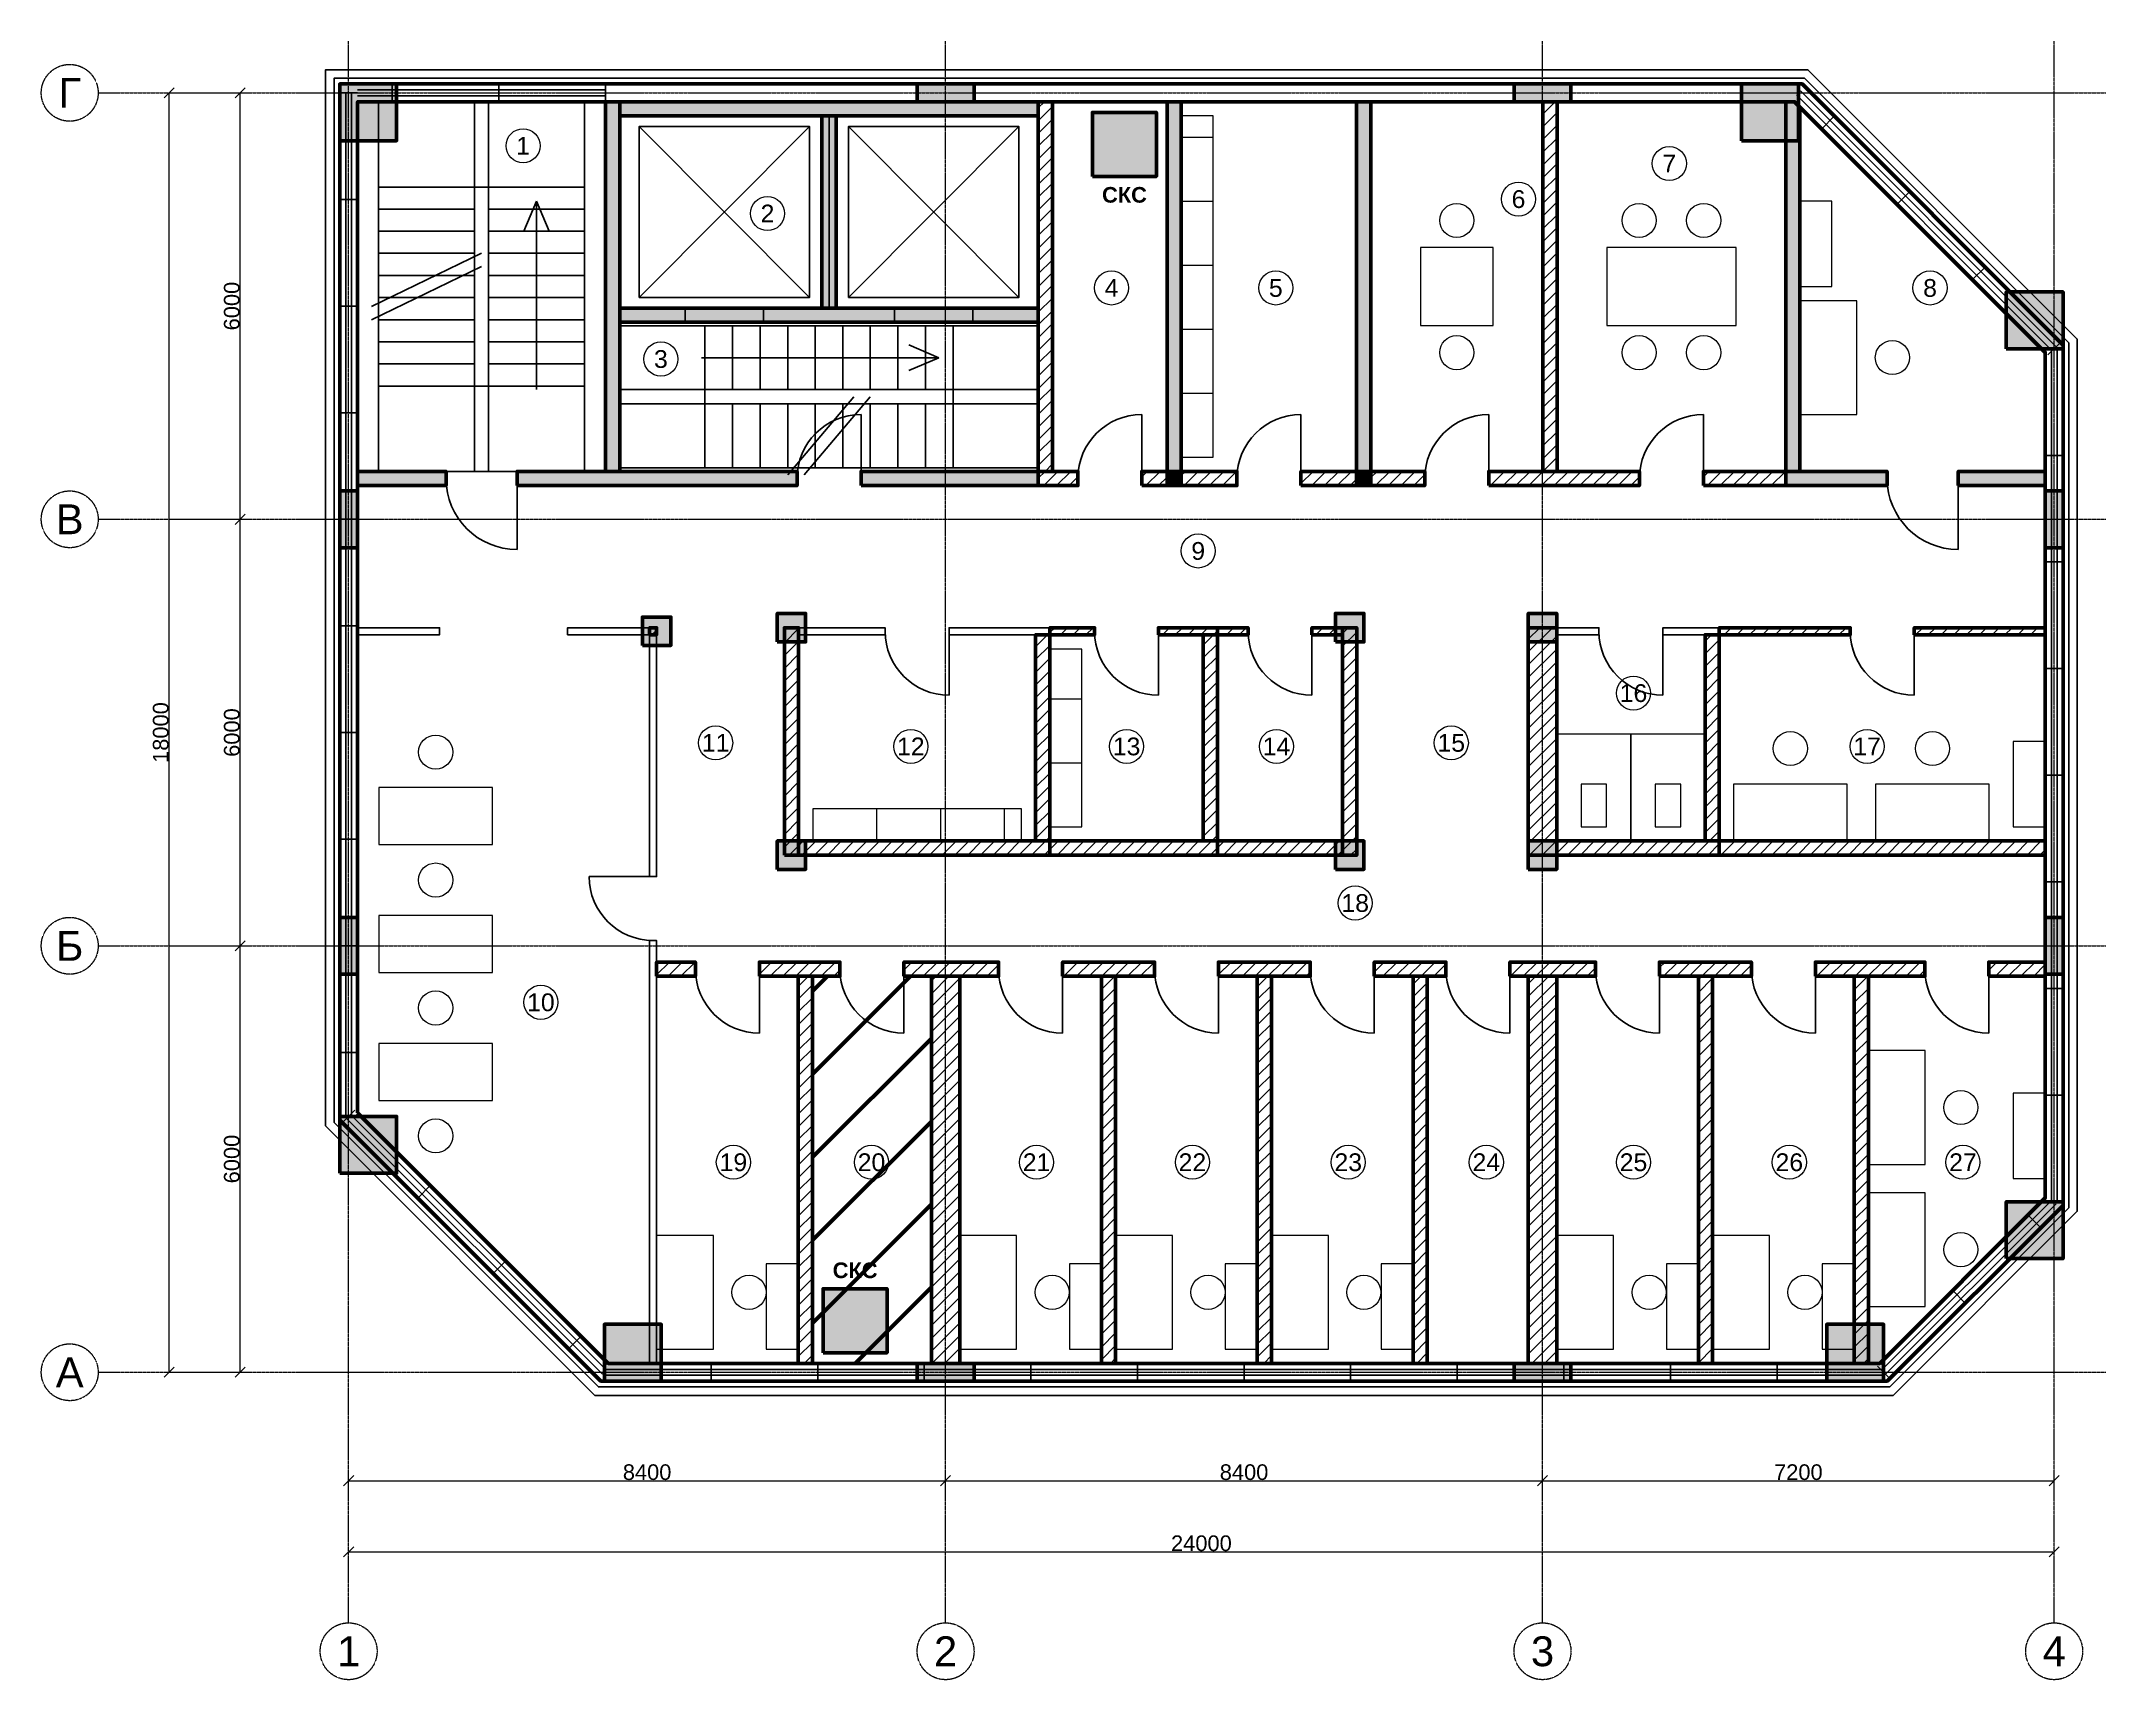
# Model space of a CAD drawing. Header units: millimetres. Extents: x -4325 to 24725, y -4325 to 18725.
import ezdxf
from ezdxf.enums import TextEntityAlignment as Align

# ---------------------------------------------------------------- set-up
doc = ezdxf.new("R2010")
doc.units = ezdxf.units.MM
doc.linetypes.add('CENTER2', pattern=[2.541, 1.587, -0.318, 0.318, -0.318])
for name, color, linetype, lineweight in [('A-ANNO-ROOM', 7, 'CONTINUOUS', 18), ('A-DIMS', 8, 'CONTINUOUS', 13), ('A-DOOR', 3, 'CONTINUOUS', 25), ('A-ELEV', 7, 'CONTINUOUS', 25), ('A-FACADE-PANEL', 8, 'CONTINUOUS', 25), ('A-FURN', 8, 'CONTINUOUS', 18), ('A-GLAZ-RIBBON', 5, 'CONTINUOUS', 25), ('A-GRID', 8, 'CENTER2', 13), ('A-HATCH', 9, 'CONTINUOUS', 9), ('A-OUTLINE', 7, 'CONTINUOUS', 50), ('A-SANI', 8, 'CONTINUOUS', 18), ('A-STAIR', 7, 'CONTINUOUS', 25), ('A-WALL-BLOCK', 9, 'CONTINUOUS', 50), ('A-WALL-GLASS', 4, 'CONTINUOUS', 25), ('A-WALL-RC', 7, 'CONTINUOUS', 50), ('E-SCS-RISER', 1, 'CONTINUOUS', 50), ('E-SERVER-ROOM', 1, 'CONTINUOUS', 50)]:
    doc.layers.add(name, color=color, linetype=linetype, lineweight=lineweight)
doc.styles.add('Arial-Bold', font='arialbd.ttf')
doc.styles.get("Standard").update_dxf_attribs({"font": 'arial.ttf'})

msp = doc.modelspace()

# ---------------------------------------------------------------- hatches: boundary and pattern name
at = {"layer": 'A-HATCH'}
h = msp.add_hatch(dxfattribs=at)
h.set_pattern_fill('ANSI31', scale=40)
h.paths.add_polyline_path([(9705, 12675), (9905, 12675), (9905, 17875), (9905, 17875), (9705, 17875), (9705, 17875)])
h = msp.add_hatch(dxfattribs=at)
h.set_pattern_fill('ANSI31', scale=40)
h.paths.add_polyline_path([(16804, 12675), (17004, 12675), (17004, 17875), (17004, 17875), (16804, 17875), (16804, 17875)])
h = msp.add_hatch(dxfattribs=at)
h.set_pattern_fill('ANSI31', scale=40)
h.paths.add_polyline_path([(9705, 12475), (10261, 12475), (10261, 12675), (9705, 12675)])
h = msp.add_hatch(dxfattribs=at)
h.set_pattern_fill('ANSI31', scale=40)
h.paths.add_polyline_path([(11161, 12475), (11517, 12475), (11517, 12675), (11161, 12675)])
h = msp.add_hatch(dxfattribs=at)
h.set_pattern_fill('ANSI31', scale=40)
h.paths.add_polyline_path([(11717, 12475), (12500, 12475), (12500, 12675), (11717, 12675)])
h = msp.add_hatch(dxfattribs=at)
h.set_pattern_fill('ANSI31', scale=40)
h.paths.add_polyline_path([(13400, 12475), (14182, 12475), (14182, 12675), (13400, 12675)])
h = msp.add_hatch(dxfattribs=at)
h.set_pattern_fill('ANSI31', scale=40)
h.paths.add_polyline_path([(14382, 12475), (15143, 12475), (15143, 12675), (14382, 12675)])
h = msp.add_hatch(dxfattribs=at)
h.set_pattern_fill('ANSI31', scale=40)
h.paths.add_polyline_path([(16043, 12475), (18164, 12475), (18164, 12675), (16043, 12675)])
h = msp.add_hatch(dxfattribs=at)
h.set_pattern_fill('ANSI31', scale=40)
h.paths.add_polyline_path([(19064, 12475), (20223, 12475), (20223, 12675), (19064, 12675)])
h = msp.add_hatch(dxfattribs=at)
h.set_pattern_fill('ANSI31', scale=40)
h.paths.add_polyline_path([(4234, 10375), (4334, 10375), (4334, 10475), (4234, 10475)])
h = msp.add_hatch(dxfattribs=at)
h.set_pattern_fill('ANSI31', scale=40)
h.paths.add_polyline_path([(6131, 7275), (6331, 7275), (6331, 10475), (6131, 10475)])
h = msp.add_hatch(dxfattribs=at)
h.set_pattern_fill('ANSI31', scale=40)
h.paths.add_polyline_path([(9867, 10375), (10496, 10375), (10496, 10475), (9867, 10475)])
h = msp.add_hatch(dxfattribs=at)
h.set_pattern_fill('ANSI31', scale=40)
h.paths.add_polyline_path([(11396, 10375), (12226, 10375), (12226, 10475), (11396, 10475)])
h = msp.add_hatch(dxfattribs=at)
h.set_pattern_fill('ANSI31', scale=40)
h.paths.add_polyline_path([(12226, 10375), (12656, 10375), (12656, 10475), (12226, 10475)])
h = msp.add_hatch(dxfattribs=at)
h.set_pattern_fill('ANSI31', scale=40)
h.paths.add_polyline_path([(13556, 10375), (13986, 10375), (13986, 10475), (13556, 10475)])
h = msp.add_hatch(dxfattribs=at)
h.set_pattern_fill('ANSI31', scale=40)
h.paths.add_polyline_path([(13986, 7275), (14186, 7275), (14186, 10475), (13986, 10475)])
h = msp.add_hatch(dxfattribs=at)
h.set_pattern_fill('ANSI31', scale=40)
h.paths.add_polyline_path([(16600, 7275), (17000, 7275), (17000, 10475), (16600, 10475)])
h = msp.add_hatch(dxfattribs=at)
h.set_pattern_fill('ANSI31', scale=40)
h.paths.add_polyline_path([(19287, 10375), (21131, 10375), (21131, 10475), (19287, 10475)])
h = msp.add_hatch(dxfattribs=at)
h.set_pattern_fill('ANSI31', scale=40)
h.paths.add_polyline_path([(22031, 10375), (23875, 10375), (23875, 10375), (23875, 10475), (23875, 10475), (22031, 10475)])
h = msp.add_hatch(dxfattribs=at)
h.set_pattern_fill('ANSI31', scale=40)
h.paths.add_polyline_path([(9667, 7475), (9867, 7475), (9867, 10375), (9667, 10375)])
h = msp.add_hatch(dxfattribs=at)
h.set_pattern_fill('ANSI31', scale=40)
h.paths.add_polyline_path([(12026, 7475), (12226, 7475), (12226, 10375), (12026, 10375)])
h = msp.add_hatch(dxfattribs=at)
h.set_pattern_fill('ANSI31', scale=40)
h.paths.add_polyline_path([(19087, 7475), (19287, 7475), (19287, 10375), (19087, 10375)])
h = msp.add_hatch(dxfattribs=at)
h.set_pattern_fill('ANSI31', scale=40)
h.paths.add_polyline_path([(6331, 7275), (9867, 7275), (9867, 7475), (6331, 7475)])
h = msp.add_hatch(dxfattribs=at)
h.set_pattern_fill('ANSI31', scale=40)
h.paths.add_polyline_path([(9867, 7275), (12226, 7275), (12226, 7475), (9867, 7475)])
h = msp.add_hatch(dxfattribs=at)
h.set_pattern_fill('ANSI31', scale=40)
h.paths.add_polyline_path([(12226, 7275), (13986, 7275), (13986, 7475), (12226, 7475)])
h = msp.add_hatch(dxfattribs=at)
h.set_pattern_fill('ANSI31', scale=40)
h.paths.add_polyline_path([(17000, 7275), (19287, 7275), (19287, 7475), (17000, 7475)])
h = msp.add_hatch(dxfattribs=at)
h.set_pattern_fill('ANSI31', scale=40)
h.paths.add_polyline_path([(19287, 7275), (23875, 7275), (23875, 7275), (23875, 7475), (23875, 7475), (19287, 7475)])
h = msp.add_hatch(dxfattribs=at)
h.set_pattern_fill('ANSI31', scale=40)
h.paths.add_polyline_path([(4334, 5572), (4880, 5572), (4880, 5772), (4334, 5772)])
h = msp.add_hatch(dxfattribs=at)
h.set_pattern_fill('ANSI31', scale=40)
h.paths.add_polyline_path([(5780, 5572), (6914, 5572), (6914, 5772), (5780, 5772)])
h = msp.add_hatch(dxfattribs=at)
h.set_pattern_fill('ANSI31', scale=40)
h.paths.add_polyline_path([(6327, 125), (6527, 125), (6527, 125), (6527, 5572), (6327, 5572), (6327, 125)])
h = msp.add_hatch(dxfattribs=at)
h.set_pattern_fill('ANSI31', scale=40)
h.paths.add_polyline_path([(7814, 5572), (9146, 5572), (9146, 5772), (7814, 5772)])
h = msp.add_hatch(dxfattribs=at)
h.set_pattern_fill('ANSI31', scale=40)
h.paths.add_polyline_path([(8200, 125), (8600, 125), (8600, 125), (8600, 5572), (8200, 5572), (8200, 125)])
h = msp.add_hatch(dxfattribs=at)
h.set_pattern_fill('ANSI31', scale=40)
h.paths.add_polyline_path([(10046, 5572), (11340, 5572), (11340, 5772), (10046, 5772)])
h = msp.add_hatch(dxfattribs=at)
h.set_pattern_fill('ANSI31', scale=40)
h.paths.add_polyline_path([(10593, 125), (10793, 125), (10793, 125), (10793, 5572), (10593, 5572), (10593, 125)])
h = msp.add_hatch(dxfattribs=at)
h.set_pattern_fill('ANSI31', scale=40)
h.paths.add_polyline_path([(12240, 5572), (13532, 5572), (13532, 5772), (12240, 5772)])
h = msp.add_hatch(dxfattribs=at)
h.set_pattern_fill('ANSI31', scale=40)
h.paths.add_polyline_path([(12786, 125), (12986, 125), (12986, 125), (12986, 5572), (12786, 5572), (12786, 125)])
h = msp.add_hatch(dxfattribs=at)
h.set_pattern_fill('ANSI31', scale=40)
h.paths.add_polyline_path([(14432, 5572), (15440, 5572), (15440, 5772), (14432, 5772)])
h = msp.add_hatch(dxfattribs=at)
h.set_pattern_fill('ANSI31', scale=40)
h.paths.add_polyline_path([(14979, 125), (15179, 125), (15179, 125), (15179, 5572), (14979, 5572), (14979, 125)])
h = msp.add_hatch(dxfattribs=at)
h.set_pattern_fill('ANSI31', scale=40)
h.paths.add_polyline_path([(16340, 5572), (17546, 5572), (17546, 5772), (16340, 5772)])
h = msp.add_hatch(dxfattribs=at)
h.set_pattern_fill('ANSI31', scale=40)
h.paths.add_polyline_path([(16600, 125), (17000, 125), (17000, 125), (17000, 5572), (16600, 5572), (16600, 125)])
h = msp.add_hatch(dxfattribs=at)
h.set_pattern_fill('ANSI31', scale=40)
h.paths.add_polyline_path([(18446, 5572), (19740, 5572), (19740, 5772), (18446, 5772)])
h = msp.add_hatch(dxfattribs=at)
h.set_pattern_fill('ANSI31', scale=40)
h.paths.add_polyline_path([(18993, 125), (19193, 125), (19193, 125), (19193, 5572), (18993, 5572), (18993, 125)])
h = msp.add_hatch(dxfattribs=at)
h.set_pattern_fill('ANSI31', scale=40)
h.paths.add_polyline_path([(20640, 5572), (22180, 5572), (22180, 5772), (20640, 5772)])
h = msp.add_hatch(dxfattribs=at)
h.set_pattern_fill('ANSI31', scale=40)
h.paths.add_polyline_path([(21186, 125), (21386, 125), (21386, 125), (21386, 5572), (21186, 5572), (21186, 125)])
h = msp.add_hatch(dxfattribs=at)
h.set_pattern_fill('ANSI31', scale=40)
h.paths.add_polyline_path([(23080, 5572), (23875, 5572), (23875, 5572), (23875, 5772), (23875, 5772), (23080, 5772)])
at = {"layer": 'A-WALL-RC'}
h = msp.add_hatch(color=7, dxfattribs=at)
h.dxf.hatch_style = 1
h.paths.add_polyline_path([(-125, 17325), (675, 17325), (675, 18125), (-125, 18125)])
h = msp.add_hatch(color=7, dxfattribs=at)
h.dxf.hatch_style = 1
h.paths.add_polyline_path([(8000, 17875), (8800, 17875), (8800, 18125), (8000, 18125)])
h = msp.add_hatch(color=7, dxfattribs=at)
h.dxf.hatch_style = 1
h.paths.add_polyline_path([(16400, 17875), (17200, 17875), (17200, 18125), (16400, 18125)])
h = msp.add_hatch(color=7, dxfattribs=at)
h.dxf.hatch_style = 1
h.paths.add_polyline_path([(19600, 17325), (20400, 17325), (20400, 18125), (19600, 18125)])
h = msp.add_hatch(color=7, dxfattribs=at)
h.dxf.hatch_style = 1
h.paths.add_polyline_path([(3614, 12675), (3814, 12675), (3814, 17875), (3814, 17875), (3614, 17875), (3614, 17875)])
h = msp.add_hatch(color=7, dxfattribs=at)
h.dxf.hatch_style = 1
h.paths.add_polyline_path([(3814, 17675), (9705, 17675), (9705, 17875), (9705, 17875), (3814, 17875), (3814, 17875)])
h = msp.add_hatch(color=7, dxfattribs=at)
h.dxf.hatch_style = 1
h.paths.add_polyline_path([(11517, 12675), (11717, 12675), (11717, 17875), (11717, 17875), (11517, 17875), (11517, 17875)])
h = msp.add_hatch(color=7, dxfattribs=at)
h.dxf.hatch_style = 1
h.paths.add_polyline_path([(14182, 12675), (14382, 12675), (14382, 17875), (14382, 17875), (14182, 17875), (14182, 17875)])
h = msp.add_hatch(color=7, dxfattribs=at)
h.dxf.hatch_style = 1
h.paths.add_polyline_path([(20223, 12675), (20423, 12675), (20423, 17800), (20348, 17875), (20348, 17875), (20223, 17875), (20223, 17875)])
h = msp.add_hatch(color=7, dxfattribs=at)
h.dxf.hatch_style = 1
h.paths.add_polyline_path([(6659, 14972), (6859, 14972), (6859, 17675), (6659, 17675)])
h = msp.add_hatch(color=7, dxfattribs=at)
h.dxf.hatch_style = 1
h.paths.add_polyline_path([(23325, 14400), (24125, 14400), (24125, 15200), (23325, 15200)])
h = msp.add_hatch(color=7, dxfattribs=at)
h.dxf.hatch_style = 1
h.paths.add_polyline_path([(3814, 14772), (9705, 14772), (9705, 14972), (3814, 14972)])
h = msp.add_hatch(color=7, dxfattribs=at)
h.dxf.hatch_style = 1
h.paths.add_polyline_path([(125, 12475), (125, 12475), (1370, 12475), (1370, 12675), (125, 12675), (125, 12675)])
h = msp.add_hatch(color=7, dxfattribs=at)
h.dxf.hatch_style = 1
h.paths.add_polyline_path([(2370, 12475), (6310, 12475), (6310, 12675), (2370, 12675)])
h = msp.add_hatch(color=7, dxfattribs=at)
h.dxf.hatch_style = 1
h.paths.add_polyline_path([(7210, 12475), (9705, 12475), (9705, 12675), (7210, 12675)])
h = msp.add_hatch(color=7, dxfattribs=at)
h.dxf.hatch_style = 1
h.paths.add_polyline_path([(11517, 12475), (11717, 12475), (11717, 12675), (11517, 12675)])
h = msp.add_hatch(color=7, dxfattribs=at)
h.dxf.hatch_style = 1
h.paths.add_polyline_path([(14182, 12475), (14382, 12475), (14382, 12675), (14182, 12675)])
h = msp.add_hatch(color=7, dxfattribs=at)
h.dxf.hatch_style = 1
h.paths.add_polyline_path([(20223, 12475), (21649, 12475), (21649, 12675), (20223, 12675)])
h = msp.add_hatch(color=7, dxfattribs=at)
h.dxf.hatch_style = 1
h.paths.add_polyline_path([(22649, 12475), (23875, 12475), (23875, 12475), (23875, 12675), (23875, 12675), (22649, 12675)])
h = msp.add_hatch(color=7, dxfattribs=at)
h.dxf.hatch_style = 1
h.paths.add_polyline_path([(-125, 11600), (125, 11600), (125, 12400), (-125, 12400)])
h = msp.add_hatch(color=7, dxfattribs=at)
h.dxf.hatch_style = 1
h.paths.add_polyline_path([(23875, 11600), (24125, 11600), (24125, 12400), (23875, 12400)])
h = msp.add_hatch(color=7, dxfattribs=at)
h.dxf.hatch_style = 1
h.paths.add_polyline_path([(4134, 10225), (4534, 10225), (4534, 10625), (4134, 10625)])
h = msp.add_hatch(color=7, dxfattribs=at)
h.dxf.hatch_style = 1
h.paths.add_polyline_path([(6031, 10275), (6431, 10275), (6431, 10675), (6031, 10675)])
h = msp.add_hatch(color=7, dxfattribs=at)
h.dxf.hatch_style = 1
h.paths.add_polyline_path([(13886, 10275), (14286, 10275), (14286, 10675), (13886, 10675)])
h = msp.add_hatch(color=7, dxfattribs=at)
h.dxf.hatch_style = 1
h.paths.add_polyline_path([(16600, 10275), (17000, 10275), (17000, 10675), (16600, 10675)])
h = msp.add_hatch(color=7, dxfattribs=at)
h.dxf.hatch_style = 1
h.paths.add_polyline_path([(6031, 7075), (6431, 7075), (6431, 7475), (6031, 7475)])
h = msp.add_hatch(color=7, dxfattribs=at)
h.dxf.hatch_style = 1
h.paths.add_polyline_path([(13886, 7075), (14286, 7075), (14286, 7475), (13886, 7475)])
h = msp.add_hatch(color=7, dxfattribs=at)
h.dxf.hatch_style = 1
h.paths.add_polyline_path([(16600, 7075), (17000, 7075), (17000, 7475), (16600, 7475)])
h = msp.add_hatch(color=7, dxfattribs=at)
h.dxf.hatch_style = 1
h.paths.add_polyline_path([(-125, 5600), (125, 5600), (125, 6400), (-125, 6400)])
h = msp.add_hatch(color=7, dxfattribs=at)
h.dxf.hatch_style = 1
h.paths.add_polyline_path([(23875, 5600), (24125, 5600), (24125, 6400), (23875, 6400)])
h = msp.add_hatch(color=7, dxfattribs=at)
h.dxf.hatch_style = 1
h.paths.add_polyline_path([(-125, 2800), (675, 2800), (675, 3600), (-125, 3600)])
h = msp.add_hatch(color=7, dxfattribs=at)
h.dxf.hatch_style = 1
h.paths.add_polyline_path([(23325, 1600), (24125, 1600), (24125, 2400), (23325, 2400)])
h = msp.add_hatch(color=7, dxfattribs=at)
h.dxf.hatch_style = 1
h.paths.add_polyline_path([(3600, -125), (4400, -125), (4400, 675), (3600, 675)])
h = msp.add_hatch(color=7, dxfattribs=at)
h.dxf.hatch_style = 1
h.paths.add_polyline_path([(20800, -125), (21600, -125), (21600, 675), (20800, 675)])
h = msp.add_hatch(color=7, dxfattribs=at)
h.dxf.hatch_style = 1
h.paths.add_polyline_path([(8000, -125), (8800, -125), (8800, 125), (8000, 125)])
h = msp.add_hatch(color=7, dxfattribs=at)
h.dxf.hatch_style = 1
h.paths.add_polyline_path([(16400, -125), (17200, -125), (17200, 125), (16400, 125)])
at = {"layer": 'E-SCS-RISER'}
h = msp.add_hatch(color=7, dxfattribs=at)
h.dxf.hatch_style = 1
h.paths.add_polyline_path([(10467, 16825), (11367, 16825), (11367, 17725), (10467, 17725)])
h = msp.add_hatch(color=7, dxfattribs=at)
h.dxf.hatch_style = 1
h.paths.add_polyline_path([(6677, 275), (7577, 275), (7577, 1175), (6677, 1175)])
at = {"layer": 'E-SERVER-ROOM'}
h = msp.add_hatch(dxfattribs=at)
h.set_pattern_fill('ANSI31', scale=260)
h.paths.add_polyline_path([(6527, 125), (8200, 125), (8200, 5572), (6527, 5572)])

# ---------------------------------------------------------------- linework, layer by layer
at = {"layer": 'A-ANNO-ROOM'}
for centre in [(2455, 17255), (18584, 17005), (16462, 16505), (5894, 16302), (10735, 15255), (13047, 15255), (22253, 15255), (4394, 14255), (11955, 11555), (18080, 9555), (5164, 8855), (7911, 8805), (10947, 8805), (13056, 8805), (15516, 8855), (21367, 8805), (14164, 6602), (2705, 5205), (5414, 2955), (7357, 2955), (9680, 2955), (11873, 2955), (14066, 2955), (16009, 2955), (18080, 2955), (20273, 2955), (22716, 2955)]:
    msp.add_circle(centre, 240, dxfattribs=at)
at = {"layer": 'A-DIMS'}
for p, q in [((-2596, 17929), (-2454, 18071)), ((-1596, 17929), (-1454, 18071)), ((-2525, 0), (-2525, 18000)), ((-1525, 12000), (-1525, 18000)), ((-1596, 11929), (-1454, 12071)), ((-1596, 11929), (-1454, 12071)), ((-1525, 6000), (-1525, 12000)), ((-1596, 5929), (-1454, 6071)), ((-1596, 5929), (-1454, 6071)), ((-1525, 0), (-1525, 6000)), ((-2596, -71), (-2454, 71)), ((-1596, -71), (-1454, 71)), ((-71, -1596), (71, -1454)), ((0, -1525), (8400, -1525)), ((8329, -1596), (8471, -1454)), ((8329, -1596), (8471, -1454)), ((8400, -1525), (16800, -1525)), ((16729, -1596), (16871, -1454)), ((16729, -1596), (16871, -1454)), ((16800, -1525), (24000, -1525)), ((23929, -1596), (24071, -1454)), ((-71, -2596), (71, -2454)), ((0, -2525), (24000, -2525)), ((23929, -2596), (24071, -2454))]:
    msp.add_line(p, q, dxfattribs=at)
at = {"layer": 'A-DOOR'}
for p, q in [((4737, 14772), (4737, 14972)), ((5837, 14772), (5837, 14972)), ((7682, 14772), (7682, 14972)), ((8782, 14772), (8782, 14972)), ((7210, 12575), (7210, 13475)), ((11161, 12575), (11161, 13475)), ((13400, 12575), (13400, 13475)), ((16043, 12575), (16043, 13475)), ((19064, 12575), (19064, 13475)), ((1370, 12475), (1370, 12675)), ((2370, 12475), (2370, 12675)), ((2370, 12575), (2370, 11575)), ((6310, 12475), (6310, 12675)), ((7210, 12475), (7210, 12675)), ((10261, 12475), (10261, 12675)), ((11161, 12475), (11161, 12675)), ((12500, 12475), (12500, 12675)), ((13400, 12475), (13400, 12675)), ((15143, 12475), (15143, 12675)), ((16043, 12475), (16043, 12675)), ((18164, 12475), (18164, 12675)), ((19064, 12475), (19064, 12675)), ((21649, 12475), (21649, 12675)), ((22649, 12475), (22649, 12675)), ((22649, 12575), (22649, 11575)), ((1280, 10375), (1280, 10475)), ((3080, 10375), (3080, 10475)), ((7549, 10375), (7549, 10475)), ((8449, 10375), (8449, 10475)), ((10496, 10375), (10496, 10475)), ((11396, 10375), (11396, 10475)), ((12656, 10375), (12656, 10475)), ((13556, 10375), (13556, 10475)), ((17594, 10375), (17594, 10475)), ((18494, 10375), (18494, 10475)), ((21131, 10375), (21131, 10475)), ((22031, 10375), (22031, 10475)), ((8449, 10425), (8449, 9525)), ((11396, 10425), (11396, 9525)), ((13556, 10425), (13556, 9525)), ((18494, 10425), (18494, 9525)), ((22031, 10425), (22031, 9525)), ((4284, 6974), (3384, 6974)), ((4234, 6974), (4334, 6974)), ((4234, 6074), (4334, 6074)), ((4880, 5572), (4880, 5772)), ((5780, 5572), (5780, 5772)), ((5780, 5672), (5780, 4772)), ((6914, 5572), (6914, 5772)), ((7814, 5572), (7814, 5772)), ((7814, 5672), (7814, 4772)), ((9146, 5572), (9146, 5772)), ((10046, 5572), (10046, 5772)), ((10046, 5672), (10046, 4772)), ((11340, 5572), (11340, 5772)), ((12240, 5572), (12240, 5772)), ((12240, 5672), (12240, 4772)), ((13532, 5572), (13532, 5772)), ((14432, 5572), (14432, 5772)), ((14432, 5672), (14432, 4772)), ((15440, 5572), (15440, 5772)), ((16340, 5572), (16340, 5772)), ((16340, 5672), (16340, 4772)), ((17546, 5572), (17546, 5772)), ((18446, 5572), (18446, 5772)), ((18446, 5672), (18446, 4772)), ((19740, 5572), (19740, 5772)), ((20640, 5572), (20640, 5772)), ((20640, 5672), (20640, 4772)), ((22180, 5572), (22180, 5772)), ((23080, 5572), (23080, 5772)), ((23080, 5672), (23080, 4772))]:
    msp.add_line(p, q, dxfattribs=at)
for centre, radius, start, end in [((7210, 12575), 900, 90, 180), ((11161, 12575), 900, 90, 180), ((13400, 12575), 900, 90, 180), ((16043, 12575), 900, 90, 180), ((19064, 12575), 900, 90, 180), ((2370, 12575), 1000, 180, -90), ((22649, 12575), 1000, 180, -90), ((8449, 10425), 900, 180, -90), ((11396, 10425), 900, 180, -90), ((13556, 10425), 900, 180, -90), ((18494, 10425), 900, 180, -90), ((22031, 10425), 900, 180, -90), ((4284, 6974), 900, 180, -90), ((5780, 5672), 900, 180, -90), ((7814, 5672), 900, 180, -90), ((10046, 5672), 900, 180, -90), ((12240, 5672), 900, 180, -90), ((14432, 5672), 900, 180, -90), ((16340, 5672), 900, 180, -90), ((18446, 5672), 900, 180, -90), ((20640, 5672), 900, 180, -90), ((23080, 5672), 900, 180, -90)]:
    msp.add_arc(centre, radius, start, end, dxfattribs=at)
at = {"layer": 'A-ELEV'}
for p, q in [((4087, 15122), (6487, 17525)), ((4087, 17525), (6487, 15122)), ((6760, 14972), (6760, 17675)), ((7032, 15122), (9432, 17525)), ((7032, 17525), (9432, 15122))]:
    msp.add_line(p, q, dxfattribs=at)
for points in [[(4087, 15122), (6487, 15122), (6487, 17525), (4087, 17525)], [(7032, 15122), (9432, 15122), (9432, 17525), (7032, 17525)]]:
    msp.add_lwpolyline(points, close=True, dxfattribs=at)
at = {"layer": 'A-FACADE-PANEL'}
for points in [[(-325, 3465), (3465, -325), (21735, -325), (24325, 2265), (24325, 14535), (20535, 18325), (-325, 18325)], [(-205, 3515), (3515, -205), (21685, -205), (24205, 2315), (24205, 14485), (20485, 18205), (-205, 18205)]]:
    msp.add_lwpolyline(points, close=True, dxfattribs=at)
at = {"layer": 'A-FURN'}
for p, q in [((11717, 17375), (12167, 17375)), ((11717, 16475), (12167, 16475)), ((11717, 15575), (12167, 15575)), ((11717, 14675), (12167, 14675)), ((11717, 13775), (12167, 13775)), ((9867, 9475), (10317, 9475)), ((9867, 8575), (10317, 8575)), ((7431, 7475), (7431, 7925)), ((8331, 7475), (8331, 7925)), ((9231, 7475), (9231, 7925))]:
    msp.add_line(p, q, dxfattribs=at)
for points in [[(11717, 12875), (12167, 12875), (12167, 17675), (11717, 17675)], [(20423, 15275), (20873, 15275), (20873, 16475), (20423, 16475)], [(15082, 14725), (16104, 14725), (16104, 15825), (15082, 15825)], [(17704, 14725), (19523, 14725), (19523, 15825), (17704, 15825)], [(20423, 13475), (21223, 13475), (21223, 15075), (20423, 15075)], [(9867, 7675), (10317, 7675), (10317, 10175), (9867, 10175)], [(23425, 7675), (23875, 7675), (23875, 8875), (23425, 8875)], [(425, 7425), (2025, 7425), (2025, 8225), (425, 8225)], [(19487, 7475), (21087, 7475), (21087, 8275), (19487, 8275)], [(21487, 7475), (23087, 7475), (23087, 8275), (21487, 8275)], [(6531, 7475), (9467, 7475), (9467, 7925), (6531, 7925)], [(425, 5625), (2025, 5625), (2025, 6425), (425, 6425)], [(425, 3825), (2025, 3825), (2025, 4625), (425, 4625)], [(21386, 2925), (22186, 2925), (22186, 4525), (21386, 4525)], [(23425, 2725), (23875, 2725), (23875, 3925), (23425, 3925)], [(21386, 925), (22186, 925), (22186, 2525), (21386, 2525)], [(4334, 325), (5134, 325), (5134, 1925), (4334, 1925)], [(8600, 325), (9400, 325), (9400, 1925), (8600, 1925)], [(10793, 325), (11593, 325), (11593, 1925), (10793, 1925)], [(12986, 325), (13786, 325), (13786, 1925), (12986, 1925)], [(17000, 325), (17800, 325), (17800, 1925), (17000, 1925)], [(19193, 325), (19993, 325), (19993, 1925), (19193, 1925)], [(5877, 325), (6327, 325), (6327, 1525), (5877, 1525)], [(10143, 325), (10593, 325), (10593, 1525), (10143, 1525)], [(12336, 325), (12786, 325), (12786, 1525), (12336, 1525)], [(14529, 325), (14979, 325), (14979, 1525), (14529, 1525)], [(18543, 325), (18993, 325), (18993, 1525), (18543, 1525)], [(20736, 325), (21186, 325), (21186, 1525), (20736, 1525)]]:
    msp.add_lwpolyline(points, close=True, dxfattribs=at)
for centre in [(15593, 16205), (18159, 16205), (19068, 16205), (15593, 14345), (18159, 14345), (19068, 14345), (21723, 14275), (20287, 8775), (22287, 8775), (1225, 8725), (1225, 6925), (1225, 5125), (22686, 3725), (1225, 3325), (22686, 1725), (5634, 1125), (9900, 1125), (12093, 1125), (14286, 1125), (18300, 1125), (20493, 1125)]:
    msp.add_circle(centre, 240, dxfattribs=at)
at = {"layer": 'A-GLAZ-RIBBON'}
for p, q in [((3614, 18040), (125, 18040)), ((614, 17875), (614, 18125)), ((2114, 17875), (2114, 18125)), ((3614, 17875), (3614, 18125)), ((24028, 14428), (20428, 18028)), ((125, 18000), (-125, 18000)), ((-40, 18000), (-40, 3600)), ((40, 18000), (40, 3600)), ((3614, 17960), (125, 17960)), ((23972, 14372), (20372, 17972)), ((20730, 17494), (20906, 17670)), ((21790, 16433), (21967, 16610)), ((125, 16500), (-125, 16500)), ((22851, 15372), (23028, 15549)), ((125, 15000), (-125, 15000)), ((23875, 14400), (24125, 14400)), ((23912, 14312), (24088, 14488)), ((23960, 2400), (23960, 14400)), ((24040, 2400), (24040, 14400)), ((125, 13500), (-125, 13500)), ((23875, 12900), (24125, 12900)), ((125, 12000), (-125, 12000)), ((23875, 11400), (24125, 11400)), ((125, 10500), (-125, 10500)), ((23875, 9900), (24125, 9900)), ((125, 9000), (-125, 9000)), ((23875, 8400), (24125, 8400)), ((125, 7500), (-125, 7500)), ((23875, 6900), (24125, 6900)), ((125, 6000), (-125, 6000)), ((23875, 5400), (24125, 5400)), ((125, 4500), (-125, 4500)), ((23875, 3900), (24125, 3900)), ((88, 3688), (-88, 3512)), ((-28, 3572), (3572, -28)), ((28, 3628), (3628, 28)), ((1149, 2628), (972, 2451)), ((21572, 28), (23972, 2428)), ((21628, -28), (24028, 2372)), ((23875, 2400), (24125, 2400)), ((23633, 2210), (23810, 2033)), ((2210, 1567), (2033, 1390)), ((22572, 1149), (22749, 972)), ((3270, 506), (3094, 330)), ((3600, 125), (3600, -125)), ((3600, 40), (21600, 40)), ((5100, 125), (5100, -125)), ((6600, 125), (6600, -125)), ((8100, 125), (8100, -125)), ((9600, 125), (9600, -125)), ((11100, 125), (11100, -125)), ((12600, 125), (12600, -125)), ((14100, 125), (14100, -125)), ((15600, 125), (15600, -125)), ((17100, 125), (17100, -125)), ((18600, 125), (18600, -125)), ((20100, 125), (20100, -125)), ((21512, 88), (21688, -88)), ((21600, 125), (21600, -125)), ((3600, -40), (21600, -40))]:
    msp.add_line(p, q, dxfattribs=at)
at = {"layer": 'A-GRID'}
for p, q in [((0, -3525), (0, 18725)), ((8400, -3525), (8400, 18725)), ((16800, -3525), (16800, 18725)), ((24000, -3525), (24000, 18725)), ((-3525, 18000), (24725, 18000)), ((-3525, 12000), (24725, 12000)), ((-3525, 6000), (24725, 6000)), ((-3525, 0), (24725, 0))]:
    msp.add_line(p, q, dxfattribs=at)
for centre in [(-3925, 18000), (-3925, 12000), (-3925, 6000), (-3925, 0), (0, -3925), (8400, -3925), (16800, -3925), (24000, -3925)]:
    msp.add_circle(centre, 400, dxfattribs=at)
at = {"layer": 'A-OUTLINE'}
for points in [[(-125, 3548), (3548, -125), (21652, -125), (24125, 2348), (24125, 14452), (20452, 18125), (-125, 18125)], [(125, 3652), (3652, 125), (21548, 125), (23875, 2452), (23875, 14348), (20348, 17875), (125, 17875)]]:
    msp.add_lwpolyline(points, close=True, dxfattribs=at)
at = {"layer": 'A-SANI'}
for points in [[(17000, 7475), (18044, 7475), (18044, 8975), (17000, 8975)], [(18044, 7475), (19087, 7475), (19087, 8975), (18044, 8975)], [(17342, 7675), (17702, 7675), (17702, 8275), (17342, 8275)], [(18385, 7675), (18745, 7675), (18745, 8275), (18385, 8275)]]:
    msp.add_lwpolyline(points, close=True, dxfattribs=at)
at = {"layer": 'A-STAIR'}
for p, q in [((420, 16675), (1770, 16675)), ((420, 16675), (3320, 16675)), ((1970, 16675), (3320, 16675)), ((420, 16364), (1770, 16364)), ((1970, 16364), (3320, 16364)), ((2644, 16475), (2464, 16055)), ((2644, 13825), (2644, 16475)), ((2644, 16475), (2824, 16055)), ((420, 16053), (1770, 16053)), ((1970, 16053), (3320, 16053)), ((320, 14995), (1870, 15742)), ((420, 15742), (1770, 15742)), ((1970, 15742), (3320, 15742)), ((320, 14808), (1870, 15555)), ((420, 15431), (1770, 15431)), ((1970, 15431), (3320, 15431)), ((420, 15119), (1770, 15119)), ((1970, 15119), (3320, 15119)), ((420, 14808), (1770, 14808)), ((1970, 14808), (3320, 14808)), ((5014, 12725), (5014, 14722)), ((5402, 13824), (5402, 14722)), ((5790, 13824), (5790, 14722)), ((6178, 13824), (6178, 14722)), ((6566, 13824), (6566, 14722)), ((6953, 13824), (6953, 14722)), ((7341, 13824), (7341, 14722)), ((7729, 13824), (7729, 14722)), ((8117, 13824), (8117, 14722)), ((8505, 13824), (8505, 14722)), ((8505, 12725), (8505, 14722)), ((420, 14497), (1770, 14497)), ((1970, 14497), (3320, 14497)), ((4964, 14273), (8305, 14273)), ((8305, 14273), (7885, 14453)), ((8305, 14273), (7885, 14093)), ((420, 14186), (1770, 14186)), ((1970, 14186), (3320, 14186)), ((420, 13875), (3320, 13875)), ((6178, 12625), (7109, 13724)), ((6410, 12625), (7341, 13724)), ((5402, 12725), (5402, 13624)), ((5790, 12725), (5790, 13624)), ((6178, 12725), (6178, 13624)), ((6566, 12725), (6566, 13624)), ((6953, 12725), (6953, 13624)), ((7341, 12725), (7341, 13624)), ((7729, 12725), (7729, 13624)), ((8117, 12725), (8117, 13624)), ((8505, 12725), (8505, 13624))]:
    msp.add_line(p, q, dxfattribs=at)
for points in [[(420, 12675), (1770, 12675), (1770, 17875), (420, 17875)], [(1770, 12675), (1970, 12675), (1970, 17875), (1770, 17875)], [(1970, 12675), (3320, 12675), (3320, 17875), (1970, 17875)], [(3814, 13824), (9705, 13824), (9705, 14722), (3814, 14722)], [(3814, 13624), (9705, 13624), (9705, 13824), (3814, 13824)], [(3814, 12725), (9705, 12725), (9705, 13624), (3814, 13624)]]:
    msp.add_lwpolyline(points, close=True, dxfattribs=at)
at = {"layer": 'A-WALL-BLOCK'}
for points in [[(9705, 12675), (9905, 12675), (9905, 17875), (9905, 17875), (9705, 17875), (9705, 17875)], [(16804, 12675), (17004, 12675), (17004, 17875), (17004, 17875), (16804, 17875), (16804, 17875)], [(9705, 12475), (10261, 12475), (10261, 12675), (9705, 12675)], [(11161, 12475), (11517, 12475), (11517, 12675), (11161, 12675)], [(11717, 12475), (12500, 12475), (12500, 12675), (11717, 12675)], [(13400, 12475), (14182, 12475), (14182, 12675), (13400, 12675)], [(14382, 12475), (15143, 12475), (15143, 12675), (14382, 12675)], [(16043, 12475), (18164, 12475), (18164, 12675), (16043, 12675)], [(19064, 12475), (20223, 12475), (20223, 12675), (19064, 12675)], [(4234, 10375), (4334, 10375), (4334, 10475), (4234, 10475)], [(6131, 7275), (6331, 7275), (6331, 10475), (6131, 10475)], [(9867, 10375), (10496, 10375), (10496, 10475), (9867, 10475)], [(11396, 10375), (12226, 10375), (12226, 10475), (11396, 10475)], [(12226, 10375), (12656, 10375), (12656, 10475), (12226, 10475)], [(13556, 10375), (13986, 10375), (13986, 10475), (13556, 10475)], [(13986, 7275), (14186, 7275), (14186, 10475), (13986, 10475)], [(16600, 7275), (17000, 7275), (17000, 10475), (16600, 10475)], [(19287, 10375), (21131, 10375), (21131, 10475), (19287, 10475)], [(22031, 10375), (23875, 10375), (23875, 10375), (23875, 10475), (23875, 10475), (22031, 10475)], [(9667, 7475), (9867, 7475), (9867, 10375), (9667, 10375)], [(12026, 7475), (12226, 7475), (12226, 10375), (12026, 10375)], [(19087, 7475), (19287, 7475), (19287, 10375), (19087, 10375)], [(6331, 7275), (9867, 7275), (9867, 7475), (6331, 7475)], [(9867, 7275), (12226, 7275), (12226, 7475), (9867, 7475)], [(12226, 7275), (13986, 7275), (13986, 7475), (12226, 7475)], [(17000, 7275), (19287, 7275), (19287, 7475), (17000, 7475)], [(19287, 7275), (23875, 7275), (23875, 7275), (23875, 7475), (23875, 7475), (19287, 7475)], [(4334, 5572), (4880, 5572), (4880, 5772), (4334, 5772)], [(5780, 5572), (6914, 5572), (6914, 5772), (5780, 5772)], [(6327, 125), (6527, 125), (6527, 125), (6527, 5572), (6327, 5572), (6327, 125)], [(7814, 5572), (9146, 5572), (9146, 5772), (7814, 5772)], [(8200, 125), (8600, 125), (8600, 125), (8600, 5572), (8200, 5572), (8200, 125)], [(10046, 5572), (11340, 5572), (11340, 5772), (10046, 5772)], [(10593, 125), (10793, 125), (10793, 125), (10793, 5572), (10593, 5572), (10593, 125)], [(12240, 5572), (13532, 5572), (13532, 5772), (12240, 5772)], [(12786, 125), (12986, 125), (12986, 125), (12986, 5572), (12786, 5572), (12786, 125)], [(14432, 5572), (15440, 5572), (15440, 5772), (14432, 5772)], [(14979, 125), (15179, 125), (15179, 125), (15179, 5572), (14979, 5572), (14979, 125)], [(16340, 5572), (17546, 5572), (17546, 5772), (16340, 5772)], [(16600, 125), (17000, 125), (17000, 125), (17000, 5572), (16600, 5572), (16600, 125)], [(18446, 5572), (19740, 5572), (19740, 5772), (18446, 5772)], [(18993, 125), (19193, 125), (19193, 125), (19193, 5572), (18993, 5572), (18993, 125)], [(20640, 5572), (22180, 5572), (22180, 5772), (20640, 5772)], [(21186, 125), (21386, 125), (21386, 125), (21386, 5572), (21186, 5572), (21186, 125)], [(23080, 5572), (23875, 5572), (23875, 5572), (23875, 5772), (23875, 5772), (23080, 5772)]]:
    msp.add_lwpolyline(points, close=True, dxfattribs=at)
at = {"layer": 'A-WALL-GLASS'}
for points in [[(125, 10375), (125, 10375), (1280, 10375), (1280, 10475), (125, 10475), (125, 10475)], [(3080, 10375), (4234, 10375), (4234, 10475), (3080, 10475)], [(6331, 10375), (7549, 10375), (7549, 10475), (6331, 10475)], [(8449, 10375), (9867, 10375), (9867, 10475), (8449, 10475)], [(17000, 10375), (17594, 10375), (17594, 10475), (17000, 10475)], [(18494, 10375), (19287, 10375), (19287, 10475), (18494, 10475)], [(4234, 6974), (4334, 6974), (4334, 10375), (4234, 10375)], [(4234, 125), (4334, 125), (4334, 125), (4334, 6074), (4234, 6074), (4234, 125)]]:
    msp.add_lwpolyline(points, close=True, dxfattribs=at)
at = {"layer": 'A-WALL-RC'}
for points in [[(-125, 17325), (675, 17325), (675, 18125), (-125, 18125)], [(8000, 17875), (8800, 17875), (8800, 18125), (8000, 18125)], [(16400, 17875), (17200, 17875), (17200, 18125), (16400, 18125)], [(19600, 17325), (20400, 17325), (20400, 18125), (19600, 18125)], [(3614, 12675), (3814, 12675), (3814, 17875), (3814, 17875), (3614, 17875), (3614, 17875)], [(3814, 17675), (9705, 17675), (9705, 17875), (9705, 17875), (3814, 17875), (3814, 17875)], [(11517, 12675), (11717, 12675), (11717, 17875), (11717, 17875), (11517, 17875), (11517, 17875)], [(14182, 12675), (14382, 12675), (14382, 17875), (14382, 17875), (14182, 17875), (14182, 17875)], [(20223, 12675), (20423, 12675), (20423, 17800), (20348, 17875), (20348, 17875), (20223, 17875), (20223, 17875)], [(6659, 14972), (6859, 14972), (6859, 17675), (6659, 17675)], [(23325, 14400), (24125, 14400), (24125, 15200), (23325, 15200)], [(3814, 14772), (9705, 14772), (9705, 14972), (3814, 14972)], [(125, 12475), (125, 12475), (1370, 12475), (1370, 12675), (125, 12675), (125, 12675)], [(2370, 12475), (6310, 12475), (6310, 12675), (2370, 12675)], [(7210, 12475), (9705, 12475), (9705, 12675), (7210, 12675)], [(11517, 12475), (11717, 12475), (11717, 12675), (11517, 12675)], [(14182, 12475), (14382, 12475), (14382, 12675), (14182, 12675)], [(20223, 12475), (21649, 12475), (21649, 12675), (20223, 12675)], [(22649, 12475), (23875, 12475), (23875, 12475), (23875, 12675), (23875, 12675), (22649, 12675)], [(-125, 11600), (125, 11600), (125, 12400), (-125, 12400)], [(23875, 11600), (24125, 11600), (24125, 12400), (23875, 12400)], [(4134, 10225), (4534, 10225), (4534, 10625), (4134, 10625)], [(6031, 10275), (6431, 10275), (6431, 10675), (6031, 10675)], [(13886, 10275), (14286, 10275), (14286, 10675), (13886, 10675)], [(16600, 10275), (17000, 10275), (17000, 10675), (16600, 10675)], [(6031, 7075), (6431, 7075), (6431, 7475), (6031, 7475)], [(13886, 7075), (14286, 7075), (14286, 7475), (13886, 7475)], [(16600, 7075), (17000, 7075), (17000, 7475), (16600, 7475)], [(-125, 5600), (125, 5600), (125, 6400), (-125, 6400)], [(23875, 5600), (24125, 5600), (24125, 6400), (23875, 6400)], [(-125, 2800), (675, 2800), (675, 3600), (-125, 3600)], [(23325, 1600), (24125, 1600), (24125, 2400), (23325, 2400)], [(3600, -125), (4400, -125), (4400, 675), (3600, 675)], [(20800, -125), (21600, -125), (21600, 675), (20800, 675)], [(8000, -125), (8800, -125), (8800, 125), (8000, 125)], [(16400, -125), (17200, -125), (17200, 125), (16400, 125)]]:
    msp.add_lwpolyline(points, close=True, dxfattribs=at)
at = {"layer": 'E-SCS-RISER'}
for points in [[(10467, 16825), (11367, 16825), (11367, 17725), (10467, 17725)], [(6677, 275), (7577, 275), (7577, 1175), (6677, 1175)]]:
    msp.add_lwpolyline(points, close=True, dxfattribs=at)

# ---------------------------------------------------------------- texts
at = {"layer": 'A-ANNO-ROOM'}
for s, p in [('1', (2455, 17255)), ('7', (18584, 17005)), ('6', (16462, 16505)), ('2', (5894, 16302)), ('4', (10735, 15255)), ('5', (13047, 15255)), ('8', (22253, 15255)), ('3', (4394, 14255)), ('9', (11955, 11555)), ('16', (18080, 9555)), ('11', (5164, 8855)), ('12', (7911, 8805)), ('13', (10947, 8805)), ('14', (13056, 8805)), ('15', (15516, 8855)), ('17', (21367, 8805)), ('18', (14164, 6602)), ('10', (2705, 5205)), ('19', (5414, 2955)), ('20', (7357, 2955)), ('21', (9680, 2955)), ('22', (11873, 2955)), ('23', (14066, 2955)), ('24', (16009, 2955)), ('25', (18080, 2955)), ('26', (20273, 2955)), ('27', (22716, 2955))]:
    msp.add_text(s, height=250, dxfattribs=at).set_placement(p, align=Align.MIDDLE_CENTER)
at = {"layer": 'A-DIMS'}
for s, p in [('6000', (-1645, 15000)), ('18000', (-2645, 9000)), ('6000', (-1645, 9000)), ('6000', (-1645, 3000))]:
    msp.add_text(s, height=220, rotation=90, dxfattribs=at).set_placement(p, align=Align.MIDDLE_CENTER)
for s, p in [('8400', (4200, -1405)), ('8400', (12600, -1405)), ('7200', (20400, -1405)), ('24000', (12000, -2405))]:
    msp.add_text(s, height=220, dxfattribs=at).set_placement(p, align=Align.MIDDLE_CENTER)
at = {"layer": 'A-GRID'}
for s, p in [('Г', (-3925, 18000)), ('В', (-3925, 12000)), ('Б', (-3925, 6000)), ('А', (-3925, 0)), ('1', (0, -3925)), ('2', (8400, -3925)), ('3', (16800, -3925)), ('4', (24000, -3925))]:
    msp.add_text(s, height=420, dxfattribs=at).set_placement(p, align=Align.MIDDLE_CENTER)
at = {"layer": 'E-SCS-RISER', "style": 'Arial-Bold'}
for p in [(10917, 16565), (7127, 1435)]:
    msp.add_text('СКС', height=220, dxfattribs=at).set_placement(p, align=Align.MIDDLE_CENTER)

doc.saveas('drawing.dxf')
